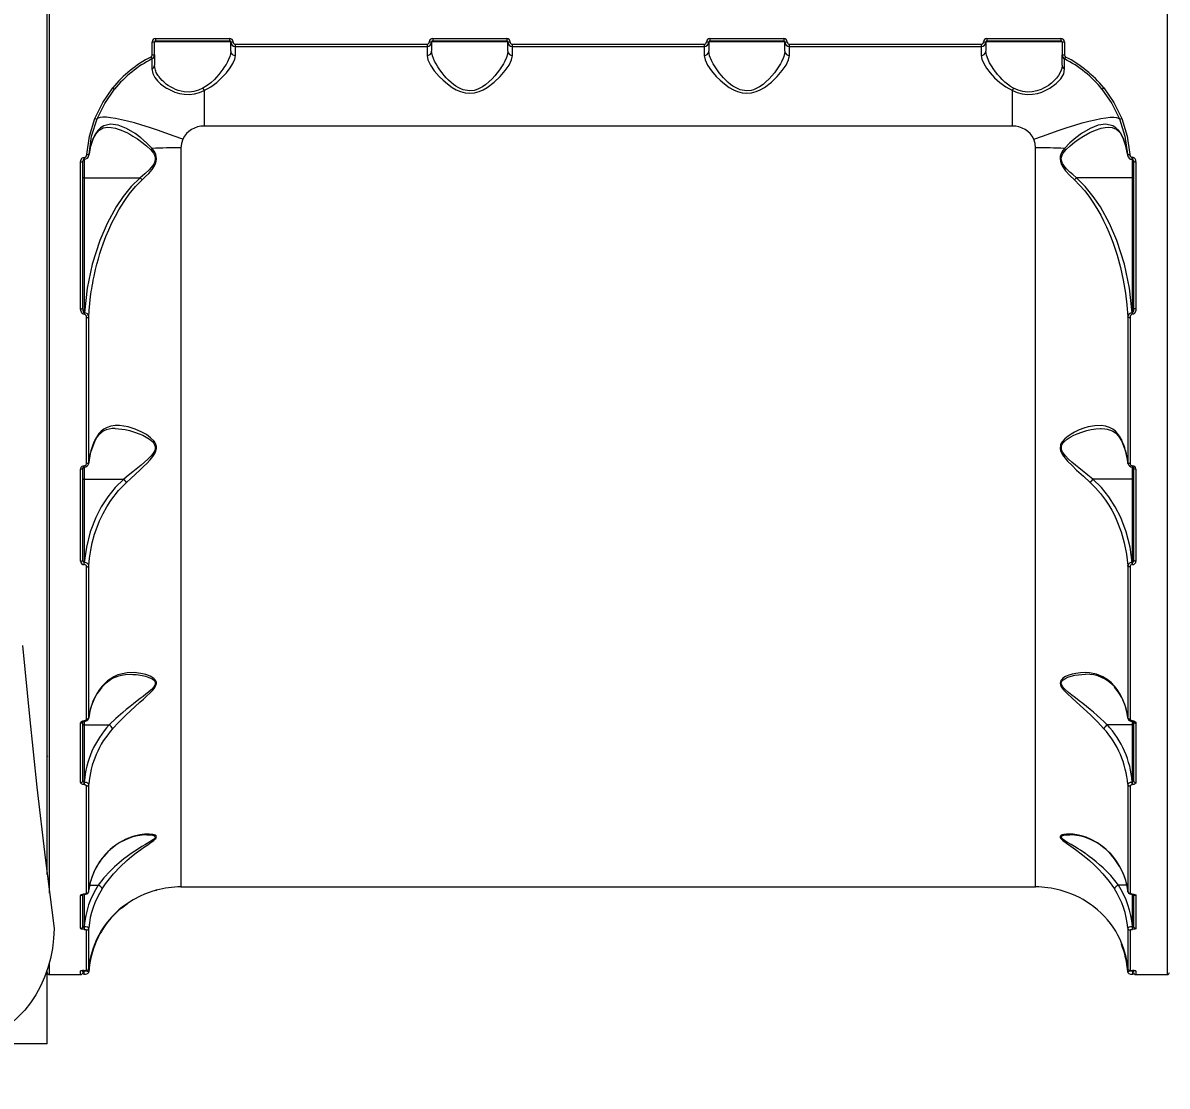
# Model space of a CAD drawing. Header units: millimetres. Extents: x -3852 to 3754, y -3689 to 3034.
# Drawn here: x 189 to 684.5, y 595.6 to 1056.1 of the extents above; entities that cross this region are included whole.
import ezdxf

# ---------------------------------------------------------------- set-up
doc = ezdxf.new("R2010")
doc.units = ezdxf.units.MM
doc.layers.add('DIKOM_ОБЪЕКТ', color=7, linetype='Continuous')
doc.layers.add('DIKOM_РАЗМЕР_ОБЪЕКТА', color=7, linetype='Continuous')
doc.styles.add('style1', font='arial.ttf', dxfattribs={"width": 0.8})
doc.dimstyles.new('1-50', dxfattribs={"dimtxt": 300, "dimasz": 200, "dimexe": 100, "dimexo": 0, "dimgap": 100, "dimtad": 1, "dimtxsty": 'style1', "dimcen": 200, "dimclrd": 7, "dimclre": 7, "dimclrt": 7, "dimadec": 1, "dimazin": 2, "dimtfac": 1, "dimtmove": 0, "dimatfit": 2, "dimfxl": 0, "dimlwd": 25, "dimlwe": 18, "dimarcsym": 0})

# ---------------------------------------------------------------- blocks, each defined once
blk = doc.blocks.new('*D0')
at = {"layer": 'Defpoints', "color": 0, "transparency": 16777216}
for p in [(-1645.57, 756.64), (2216.65, 747.38), (2216.65, -2337.9)]:
    blk.add_point(p, dxfattribs=at)
at = {"layer": 'DIKOM_РАЗМЕР_ОБЪЕКТА', "color": 7, "lineweight": 18, "transparency": 16777216}
for p, q in [((-1645.57, 756.64), (-1645.57, -2437.9)), ((2216.65, 747.38), (2216.65, -2437.9))]:
    blk.add_line(p, q, dxfattribs=at)
at = {"layer": 'DIKOM_РАЗМЕР_ОБЪЕКТА', "color": 7, "lineweight": 25, "transparency": 16777216}
blk.add_line((-1445.57, -2337.9), (2016.65, -2337.9), dxfattribs=at)
at = {"layer": 'DIKOM_РАЗМЕР_ОБЪЕКТА', "color": 7, "transparency": 16777216}
for points in [[(-1445.57, -2304.57), (-1445.57, -2371.24), (-1645.57, -2337.9)], [(2016.65, -2304.57), (2016.65, -2371.24), (2216.65, -2337.9)]]:
    blk.add_solid(points, dxfattribs=at)
at = {"layer": 'DIKOM_РАЗМЕР_ОБЪЕКТА', "color": 7, "transparency": 16777216, "insert": (156.89, -2084.63), "char_height": 300, "attachment_point": 5, "style": 'style1'}
blk.add_mtext('3900', dxfattribs=at)

msp = doc.modelspace()

# ---------------------------------------------------------------- linework, layer by layer
at = {"layer": 'DIKOM_ОБЪЕКТ', "color": 7, "linetype": 'Continuous', "lineweight": 15}
for p, q in [((199.538, 687.189), (199.538, 1440.578)), ((200.538, 679.196), (200.538, 1062.881)), ((684.538, 1062.881), (684.538, 643.883)), ((245.038, 1042.218), (245.038, 1047.845)), ((246.038, 1042.27), (246.038, 1047.883)), ((279.038, 1047.883), (246.038, 1047.883)), ((246.538, 1049.348), (278.538, 1049.348)), ((246.538, 1049.348), (246.538, 1048.383)), ((246.538, 1048.383), (278.538, 1048.383)), ((278.538, 1049.348), (278.538, 1048.383)), ((279.038, 1043.833), (279.038, 1047.883)), ((281.038, 1046.843), (364.038, 1046.843)), ((281.038, 1045.883), (281.038, 1046.843)), ((281.038, 1042.026), (281.038, 1045.883)), ((281.038, 1045.883), (364.038, 1045.883)), ((364.038, 1046.843), (364.038, 1045.883)), ((364.038, 1045.883), (364.038, 1042.026)), ((366.038, 1047.883), (366.038, 1043.833)), ((399.038, 1047.883), (366.038, 1047.883)), ((366.538, 1049.348), (398.538, 1049.348)), ((366.538, 1049.348), (366.538, 1048.383)), ((366.538, 1048.383), (398.538, 1048.383)), ((398.538, 1049.348), (398.538, 1048.383)), ((399.038, 1043.833), (399.038, 1047.883)), ((401.038, 1046.843), (484.038, 1046.843)), ((401.038, 1045.883), (401.038, 1046.843)), ((401.038, 1042.026), (401.038, 1045.883)), ((401.038, 1045.883), (484.038, 1045.883)), ((484.038, 1046.843), (484.038, 1045.883)), ((484.038, 1045.883), (484.038, 1042.026)), ((486.038, 1047.883), (486.038, 1043.833)), ((519.038, 1047.883), (486.038, 1047.883)), ((486.538, 1049.348), (518.538, 1049.348)), ((486.538, 1049.348), (486.538, 1048.383)), ((486.538, 1048.383), (518.538, 1048.383)), ((518.538, 1049.348), (518.538, 1048.383)), ((519.038, 1043.833), (519.038, 1047.883)), ((521.038, 1046.843), (604.038, 1046.843)), ((521.038, 1045.883), (521.038, 1046.843)), ((521.038, 1042.026), (521.038, 1045.883)), ((521.038, 1045.883), (604.038, 1045.883)), ((604.038, 1046.843), (604.038, 1045.883)), ((604.038, 1045.883), (604.038, 1042.026)), ((606.038, 1047.883), (606.038, 1043.833)), ((639.038, 1047.883), (606.038, 1047.883)), ((606.538, 1049.348), (638.538, 1049.348)), ((606.538, 1049.348), (606.538, 1048.383)), ((606.538, 1048.383), (638.538, 1048.383)), ((638.538, 1049.348), (638.538, 1048.383)), ((639.038, 1047.883), (639.038, 1042.27)), ((640.038, 1047.845), (640.038, 1042.218)), ((246.038, 1042.27), (246.038, 1037.781)), ((639.038, 1037.781), (639.038, 1042.27)), ((244.942, 1040.486), (244.94, 1040.356)), ((640.136, 1040.357), (640.134, 1040.486)), ((267.538, 1026.789), (267.538, 1011.381)), ((617.538, 1011.381), (617.538, 1026.789)), ((617.538, 1011.381), (267.538, 1011.381)), ((219.424, 1005.764), (219.524, 1006.14)), ((665.552, 1006.14), (665.652, 1005.764)), ((217.674, 998.835), (218.089, 1001.246)), ((218.277, 1002.214), (219.463, 1005.803)), ((257.488, 1002.035), (257.488, 681.883)), ((627.588, 681.883), (627.588, 1002.035)), ((665.613, 1005.803), (666.798, 1002.214)), ((666.987, 1001.246), (667.402, 998.835)), ((215.038, 932.582), (215.038, 996.07)), ((215.625, 997.864), (215.538, 997.864)), ((215.538, 997.021), (215.538, 997.864)), ((215.538, 997.021), (215.625, 997.021)), ((215.538, 997.021), (215.538, 989.071)), ((215.625, 997.864), (215.625, 997.021)), ((217.602, 998.821), (217.699, 999.252)), ((667.377, 999.252), (667.472, 998.83)), ((669.538, 997.864), (669.451, 997.864)), ((669.451, 997.021), (669.451, 997.864)), ((669.451, 997.021), (669.538, 997.021)), ((669.538, 997.864), (669.538, 997.021)), ((669.538, 989.071), (669.538, 997.021)), ((670.038, 996.07), (670.038, 932.582)), ((214.038, 932.269), (214.038, 995.908)), ((671.038, 995.908), (671.038, 932.269)), ((215.538, 989.071), (215.538, 930.541)), ((215.538, 989.071), (239.786, 989.071)), ((669.538, 989.071), (645.29, 989.071)), ((669.538, 930.541), (669.538, 989.071)), ((215.66, 930.541), (215.538, 930.541)), ((215.538, 930.541), (215.538, 929.903)), ((215.66, 929.903), (215.538, 929.903)), ((215.66, 929.903), (215.66, 930.541)), ((216.598, 865.25), (216.598, 928.429)), ((217.595, 865.688), (217.595, 928.727)), ((667.481, 928.727), (667.481, 865.688)), ((668.478, 928.429), (668.478, 865.25)), ((669.416, 930.541), (669.538, 930.541)), ((669.416, 929.903), (669.416, 930.541)), ((669.538, 929.903), (669.416, 929.903)), ((669.538, 929.903), (669.538, 930.541)), ((214.038, 822.998), (214.038, 862.861)), ((215.038, 823.571), (215.038, 863.34)), ((215.571, 864.278), (215.538, 864.278)), ((215.538, 863.753), (215.538, 864.278)), ((215.538, 863.753), (215.571, 863.753)), ((215.538, 863.753), (215.538, 858.531)), ((215.571, 863.753), (215.571, 864.278)), ((217.595, 865.688), (217.506, 865.302)), ((667.57, 865.303), (667.481, 865.688)), ((669.538, 864.278), (669.505, 864.278)), ((669.505, 864.278), (669.505, 863.753)), ((669.505, 863.753), (669.538, 863.753)), ((669.538, 864.278), (669.538, 863.753)), ((669.538, 858.531), (669.538, 863.753)), ((670.038, 863.34), (670.038, 823.571)), ((671.038, 862.861), (671.038, 822.998)), ((215.538, 858.531), (232.698, 858.531)), ((215.538, 858.531), (215.538, 822.376)), ((232.698, 858.531), (232.701, 858.529)), ((652.378, 858.531), (652.375, 858.529)), ((669.538, 858.531), (652.378, 858.531)), ((669.538, 822.376), (669.538, 858.531)), ((215.641, 822.376), (215.538, 822.376)), ((215.538, 821.476), (215.538, 822.376)), ((215.641, 821.476), (215.538, 821.476)), ((215.641, 821.476), (215.641, 822.376)), ((216.598, 754.533), (216.598, 820.511)), ((217.595, 755.216), (217.595, 821.048)), ((667.481, 821.048), (667.481, 755.216)), ((668.478, 820.511), (668.478, 754.533)), ((669.435, 822.376), (669.538, 822.376)), ((669.435, 821.476), (669.435, 822.376)), ((669.538, 821.476), (669.435, 821.476)), ((669.538, 821.476), (669.538, 822.376)), ((215.038, 727.923), (215.038, 753.446)), ((215.593, 753.854), (215.538, 753.854)), ((215.538, 753.593), (215.538, 753.854)), ((215.538, 753.593), (215.593, 753.593)), ((215.538, 753.593), (215.538, 752.113)), ((215.593, 753.854), (215.593, 753.593)), ((217.595, 755.216), (217.503, 754.91)), ((667.573, 754.91), (667.481, 755.216)), ((669.538, 753.854), (669.483, 753.854)), ((669.483, 753.593), (669.483, 753.854)), ((669.483, 753.593), (669.538, 753.593)), ((669.538, 753.854), (669.538, 753.593)), ((669.538, 752.113), (669.538, 753.593)), ((670.038, 753.446), (670.038, 727.923)), ((214.038, 727.121), (214.038, 752.842)), ((215.538, 752.113), (226.426, 752.113)), ((215.538, 752.113), (215.538, 727.312)), ((226.428, 752.112), (226.426, 752.113)), ((658.65, 752.113), (658.648, 752.112)), ((669.538, 752.113), (658.65, 752.113)), ((669.538, 727.312), (669.538, 752.113)), ((671.038, 752.842), (671.038, 727.121)), ((215.618, 727.312), (215.538, 727.312)), ((215.538, 726.181), (215.538, 727.312)), ((215.618, 726.181), (215.538, 726.181)), ((215.618, 727.312), (215.618, 726.181)), ((216.598, 679.184), (216.598, 725.572)), ((217.595, 680.033), (217.595, 726.318)), ((667.481, 726.318), (667.481, 680.033)), ((668.478, 725.572), (668.478, 679.184)), ((669.458, 727.312), (669.538, 727.312)), ((669.458, 726.181), (669.458, 727.312)), ((669.538, 726.181), (669.458, 726.181)), ((669.538, 726.181), (669.538, 727.312)), ((227.734, 698.653), (227.906, 698.915)), ((657.343, 698.652), (657.17, 698.915)), ((666.806, 683.795), (667.538, 679.655)), ((217.537, 679.655), (217.583, 680.002)), ((218, 682.653), (221.653, 682.653)), ((221.659, 682.652), (221.653, 682.653)), ((257.488, 681.883), (627.588, 681.883)), ((663.423, 682.653), (663.417, 682.652)), ((667.008, 682.653), (663.423, 682.653)), ((667.564, 679.814), (667.481, 680.033)), ((214.038, 663.945), (214.038, 678.146)), ((215.038, 664.897), (215.038, 678.642)), ((215.538, 678.773), (215.618, 678.773)), ((215.538, 678.773), (215.538, 678.69)), ((215.538, 678.69), (215.618, 678.69)), ((215.538, 678.69), (215.538, 664.772)), ((215.618, 678.773), (215.618, 678.69)), ((231.861, 672.888), (234.282, 674.683)), ((669.458, 678.773), (669.538, 678.773)), ((669.458, 678.69), (669.458, 678.773)), ((669.458, 678.69), (669.538, 678.69)), ((669.538, 678.773), (669.538, 678.69)), ((669.538, 664.772), (669.538, 678.69)), ((670.038, 678.643), (670.038, 664.897)), ((671.038, 678.146), (671.038, 663.945)), ((215.593, 664.772), (215.538, 664.772)), ((215.538, 663.488), (215.538, 664.772)), ((215.593, 664.772), (215.593, 663.488)), ((217.595, 646.678), (217.595, 664.07)), ((667.481, 664.07), (667.481, 646.678)), ((669.538, 664.772), (669.483, 664.772)), ((669.483, 663.488), (669.483, 664.772)), ((669.538, 664.772), (669.538, 663.488)), ((215.538, 663.488), (215.593, 663.488)), ((216.598, 645.756), (216.598, 663.186)), ((668.478, 663.186), (668.478, 645.756)), ((669.483, 663.488), (669.538, 663.488)), ((199.538, 613.883), (199.538, 645.667)), ((200.538, 643.883), (200.538, 648.951)), ((214.038, 643.883), (214.038, 645.48)), ((215.038, 645.044), (215.038, 645.775)), ((215.538, 645.646), (215.641, 645.646)), ((215.538, 645.646), (215.538, 645.641)), ((215.538, 645.641), (215.641, 645.641)), ((215.538, 645.641), (215.538, 645.386)), ((215.571, 645.386), (215.538, 645.386)), ((215.538, 644.051), (215.538, 645.386)), ((215.609, 645.656), (215.571, 645.386)), ((215.571, 644.051), (215.571, 645.386)), ((215.641, 645.643), (215.717, 645.647)), ((215.641, 645.646), (215.641, 645.641)), ((217.525, 645.073), (217.595, 645.011)), ((667.481, 645.011), (667.551, 645.072)), ((669.324, 645.647), (669.435, 645.643)), ((669.435, 645.646), (669.538, 645.646)), ((669.435, 645.646), (669.435, 645.641)), ((669.435, 645.641), (669.538, 645.641)), ((669.467, 645.656), (669.505, 645.386)), ((669.538, 645.386), (669.505, 645.386)), ((669.505, 645.386), (669.505, 644.051)), ((669.538, 645.646), (669.538, 645.641)), ((669.538, 645.386), (669.538, 645.641)), ((669.538, 645.386), (669.538, 644.051)), ((670.038, 645.774), (670.038, 645.044)), ((671.038, 645.48), (671.038, 643.883)), ((200.538, 643.883), (214.038, 643.883)), ((215.538, 644.051), (215.571, 644.051)), ((669.505, 644.051), (669.538, 644.051)), ((671.038, 643.883), (684.538, 643.883)), ((199.538, 613.883), (178.538, 613.883))]:
    msp.add_line(p, q, dxfattribs=at)
at = {"layer": 'DIKOM_ОБЪЕКТ', "color": 7, "linetype": 'Continuous', "lineweight": 15, "flags": 128}
for points in [[(279.038, 1043.833), (278.927, 1042.741), (278.607, 1041.539), (278.09, 1040.227), (277.613, 1039.245), (277.013, 1038.158), (276.399, 1037.159), (275.617, 1036), (274.806, 1034.898), (273.928, 1033.799), (272.872, 1032.588), (271.967, 1031.638), (270.407, 1030.185), (268.811, 1028.938), (266.997, 1027.835)], [(267.538, 1026.789), (270.464, 1028.403), (273.017, 1030.332), (275.23, 1032.389), (277.149, 1034.502), (278.739, 1036.58), (279.965, 1038.573), (280.755, 1040.404), (281.038, 1042.026)], [(364.038, 1042.026), (364.438, 1040.061), (365.528, 1037.833), (367.193, 1035.414), (369.323, 1032.931), (371.004, 1031.267), (372.891, 1029.651), (374.928, 1028.197), (376.709, 1027.178), (378.487, 1026.413), (380.511, 1025.866), (382.523, 1025.68), (384.538, 1025.861), (386.564, 1026.404), (388.348, 1027.169), (390.135, 1028.189), (393.176, 1030.468), (395.744, 1032.922), (397.892, 1035.426), (399.552, 1037.841), (400.644, 1040.078), (401.038, 1042.026)], [(399.038, 1043.833), (398.887, 1042.543), (398.453, 1041.105), (397.75, 1039.513), (397.126, 1038.354), (396.316, 1037.032), (395.438, 1035.749), (394.459, 1034.453), (393.389, 1033.166), (392.223, 1031.898), (390.834, 1030.56), (389.547, 1029.482), (388.013, 1028.411), (386.321, 1027.512), (385.396, 1027.154), (384.483, 1026.895), (382.514, 1026.67), (380.559, 1026.903), (379.646, 1027.165), (378.72, 1027.528), (377.605, 1028.09), (376.536, 1028.752), (375.509, 1029.497), (374.493, 1030.337), (373.405, 1031.344), (372.393, 1032.383), (371.51, 1033.37), (370.606, 1034.466), (369.638, 1035.749), (368.764, 1037.025), (367.953, 1038.348), (367.328, 1039.507), (366.385, 1041.8), (366.038, 1043.833)], [(484.038, 1042.026), (484.438, 1040.061), (485.528, 1037.833), (487.193, 1035.414), (489.323, 1032.931), (491.004, 1031.267), (492.891, 1029.651), (494.928, 1028.197), (496.709, 1027.178), (498.487, 1026.413), (500.511, 1025.866), (502.523, 1025.68), (504.538, 1025.861), (506.564, 1026.404), (508.348, 1027.169), (510.135, 1028.189), (513.176, 1030.468), (515.744, 1032.922), (517.892, 1035.426), (519.552, 1037.841), (520.644, 1040.078), (521.038, 1042.026)], [(519.038, 1043.833), (518.887, 1042.543), (518.453, 1041.105), (517.75, 1039.513), (517.126, 1038.354), (516.316, 1037.032), (515.438, 1035.749), (514.459, 1034.453), (513.389, 1033.166), (512.223, 1031.898), (510.834, 1030.56), (509.547, 1029.482), (508.013, 1028.411), (506.321, 1027.512), (505.396, 1027.154), (504.483, 1026.895), (502.514, 1026.67), (500.559, 1026.903), (499.646, 1027.165), (498.72, 1027.528), (497.605, 1028.09), (496.536, 1028.752), (495.509, 1029.497), (494.493, 1030.337), (493.405, 1031.344), (492.393, 1032.383), (491.51, 1033.37), (490.606, 1034.466), (489.638, 1035.749), (488.764, 1037.025), (487.953, 1038.348), (487.328, 1039.507), (486.385, 1041.8), (486.038, 1043.833)], [(604.038, 1042.026), (604.325, 1040.389), (605.123, 1038.551), (606.347, 1036.566), (607.944, 1034.482), (609.85, 1032.385), (612.077, 1030.317), (614.624, 1028.395), (617.538, 1026.789)], [(618.078, 1027.835), (616.77, 1028.597), (615.408, 1029.577), (614.302, 1030.505), (613.124, 1031.623), (612.213, 1032.578), (611.698, 1033.153), (611.429, 1033.466), (611.291, 1033.628), (611.221, 1033.71), (611.187, 1033.752), (611.169, 1033.773), (611.16, 1033.784), (611.156, 1033.789), (611.154, 1033.791), (611.153, 1033.793), (611.152, 1033.793), (611.152, 1033.794), (611.152, 1033.794), (611.152, 1033.794), (611.152, 1033.794), (611.152, 1033.794), (611.152, 1033.794), (610.701, 1034.347), (609.963, 1035.305), (609.473, 1035.981), (608.464, 1037.495), (607.657, 1038.878), (606.996, 1040.206), (606.293, 1042.12), (606.038, 1043.833)], [(244.938, 1040.208), (244.932, 1039.384), (244.924, 1038.045), (244.913, 1036.195)], [(244.913, 1036.195), (245.28, 1034.191), (246.184, 1032.438), (247.364, 1030.949), (248.593, 1029.763), (249.83, 1028.782), (250.77, 1028.142), (251.256, 1027.84), (251.355, 1027.781), (251.375, 1027.769), (251.38, 1027.767), (251.381, 1027.766), (251.381, 1027.766), (251.381, 1027.766), (251.381, 1027.766), (251.381, 1027.766), (251.381, 1027.766), (254.821, 1026.15), (256.803, 1025.567), (258.921, 1025.22), (261.127, 1025.166), (263.34, 1025.431), (265.498, 1025.995), (267.538, 1026.789)], [(266.997, 1027.835), (265.108, 1026.996), (263.091, 1026.405), (261.004, 1026.141), (258.924, 1026.233), (257.606, 1026.47), (256.33, 1026.829), (255.093, 1027.295), (254.048, 1027.782), (252.983, 1028.366), (251.916, 1029.049), (251.295, 1029.495), (250.663, 1029.99), (250.029, 1030.533), (249.402, 1031.125), (248.502, 1032.097), (248.029, 1032.683), (247.793, 1033.002), (247.677, 1033.168), (247.619, 1033.252), (247.59, 1033.295), (247.576, 1033.316), (247.569, 1033.327), (247.565, 1033.332), (247.563, 1033.335), (247.562, 1033.336), (247.562, 1033.337), (247.562, 1033.337), (247.562, 1033.337), (247.561, 1033.337), (247.561, 1033.337), (247.561, 1033.337), (247.561, 1033.337), (247.561, 1033.337), (247.477, 1033.466), (247.189, 1033.934), (246.823, 1034.622), (246.59, 1035.143), (246.429, 1035.571), (246.124, 1036.756), (246.038, 1037.781)], [(617.538, 1026.789), (619.601, 1025.987), (621.774, 1025.424), (624.007, 1025.163), (626.216, 1025.226), (628.346, 1025.584), (630.326, 1026.175), (633.777, 1027.815), (636.523, 1029.797), (638.519, 1031.913), (639.752, 1034.075), (640.163, 1036.195)], [(639.038, 1037.781), (638.879, 1036.386), (638.378, 1034.89), (637.517, 1033.342), (636.582, 1032.106), (635.687, 1031.138), (634.424, 1029.999), (633.169, 1029.055), (632.101, 1028.371), (631.035, 1027.786), (629.988, 1027.298), (628.149, 1026.646), (626.162, 1026.234), (624.083, 1026.141), (621.995, 1026.403), (619.978, 1026.992), (618.078, 1027.835)], [(640.163, 1036.195), (640.152, 1038.053), (640.143, 1039.4), (640.138, 1040.211)], [(220.217, 1014.755), (223.592, 1021.659), (227.979, 1027.986)], [(221.144, 1014.499), (224.454, 1021.253), (228.755, 1027.44)], [(656.321, 1027.44), (660.622, 1021.253), (663.932, 1014.499)], [(657.097, 1027.986), (661.484, 1021.659), (664.859, 1014.755)], [(216.704, 999.172), (217.844, 1007.09), (220.217, 1014.755)], [(217.699, 999.252), (218.818, 1007.001), (221.144, 1014.499)], [(219.37, 1005.574), (220.594, 1007.965), (222.046, 1009.616), (223.76, 1010.595), (225.815, 1010.924)], [(245.01, 1001.712), (242.62, 1004.2), (240.122, 1006.343), (237.594, 1008.207), (233.894, 1010.412), (230.332, 1011.822), (227.027, 1012.251), (224.042, 1011.525), (222.706, 1010.678), (221.498, 1009.496), (220.439, 1007.99), (219.524, 1006.14)], [(258.247, 1005.677), (254.554, 1007.084), (250.896, 1008.416), (247.312, 1009.662), (243.835, 1010.807), (240.5, 1011.842), (237.341, 1012.756), (234.388, 1013.54), (231.671, 1014.186), (229.216, 1014.688), (227.048, 1015.041), (225.187, 1015.241), (223.653, 1015.287), (222.461, 1015.177), (221.622, 1014.914), (221.144, 1014.499)], [(225.793, 1010.915), (227.321, 1010.823), (229.133, 1010.471), (230.3, 1010.132), (231.539, 1009.689), (232.849, 1009.137), (234.012, 1008.583), (235.293, 1007.909), (236.693, 1007.1), (238.657, 1005.847), (240.612, 1004.458), (242.535, 1002.924), (244.386, 1001.199)], [(626.829, 1005.677), (630.522, 1007.084), (634.18, 1008.416), (637.764, 1009.662), (641.241, 1010.807), (644.576, 1011.842), (647.735, 1012.756), (650.688, 1013.54), (653.405, 1014.186), (655.86, 1014.688), (658.028, 1015.041), (659.889, 1015.241), (661.423, 1015.287), (662.615, 1015.177), (663.454, 1014.914), (663.932, 1014.499)], [(665.552, 1006.14), (664.637, 1007.99), (663.577, 1009.497), (662.371, 1010.677), (661.034, 1011.525), (658.05, 1012.251), (654.744, 1011.822), (651.183, 1010.413), (647.483, 1008.208), (644.955, 1006.344), (642.456, 1004.2), (640.066, 1001.712)], [(640.69, 1001.199), (642.542, 1002.925), (644.467, 1004.461), (646.425, 1005.851), (648.39, 1007.104), (651.072, 1008.587), (653.547, 1009.693), (655.954, 1010.474), (657.768, 1010.825), (659.285, 1010.914)], [(659.261, 1010.924), (660.811, 1010.745), (662.466, 1010.035), (664.137, 1008.459), (664.937, 1007.224), (665.706, 1005.574)], [(663.932, 1014.499), (666.258, 1007.001), (667.377, 999.252)], [(664.859, 1014.755), (667.232, 1007.09), (668.372, 999.172)], [(219.524, 1006.14), (218.38, 1002.739), (217.699, 999.252)], [(667.377, 999.252), (666.696, 1002.739), (665.552, 1006.14)], [(244.386, 1001.199), (245.041, 1000.46), (245.558, 999.75), (246.025, 998.875), (246.292, 998.019), (246.356, 997.07), (246.18, 996.106), (245.836, 995.26), (245.308, 994.374), (243.676, 992.444), (241.893, 990.79), (239.786, 989.071)], [(240.634, 988.071), (242.177, 989.534), (243.538, 990.942), (244.971, 992.65), (246.007, 994.229), (246.47, 995.209), (246.763, 996.154), (246.891, 997.177), (246.814, 998.189), (246.559, 999.124), (246.127, 1000.075), (245.01, 1001.712)], [(258.247, 1005.677), (257.679, 1003.899), (257.488, 1002.035)], [(627.588, 1002.035), (627.398, 1003.896), (626.829, 1005.677)], [(640.066, 1001.712), (639.445, 1000.883), (638.949, 1000.075), (638.517, 999.124), (638.262, 998.189), (638.184, 997.177), (638.313, 996.154), (638.606, 995.209), (639.069, 994.229), (640.54, 992.096), (642.424, 990.009), (644.442, 988.071)], [(645.29, 989.071), (643.653, 990.391), (642.354, 991.527), (640.985, 992.876), (639.766, 994.377), (639.238, 995.263), (638.895, 996.109), (638.719, 997.073), (638.784, 998.022), (639.051, 998.877), (639.519, 999.751), (640.69, 1001.199)], [(214.038, 995.908), (214.129, 996.577), (214.407, 997.192), (214.629, 997.463), (214.888, 997.67), (215.204, 997.815), (215.538, 997.864)], [(215.021, 996.04), (215.088, 996.46), (215.241, 996.8), (215.335, 996.917), (215.423, 996.988), (215.46, 997.006), (215.491, 997.016), (215.538, 997.021)], [(668.372, 999.172), (668.461, 998.721), (668.671, 998.312), (669.007, 997.994), (669.224, 997.896), (669.451, 997.864)], [(669.538, 997.021), (669.56, 997.02), (669.586, 997.014), (669.618, 997.002), (669.656, 996.981), (669.748, 996.907), (669.847, 996.787), (670.017, 996.441), (670.108, 996.01)], [(215.038, 989.233), (215.076, 989.172), (215.184, 989.119), (215.347, 989.084), (215.538, 989.071)], [(239.794, 989.069), (235.962, 985.255), (232.491, 980.973), (229.4, 976.376), (225.513, 969.262), (222.31, 961.82), (219.034, 951.609), (216.821, 941.167), (215.66, 930.541)], [(217.595, 928.727), (217.763, 931.581), (218.024, 934.613), (218.363, 937.58), (218.502, 938.625), (218.66, 939.73), (218.838, 940.893), (219.039, 942.114), (219.264, 943.392), (219.516, 944.728), (219.861, 946.426), (220.521, 949.353), (221.105, 951.673), (221.712, 953.888), (222.426, 956.277), (223.123, 958.433), (223.79, 960.359), (225.012, 963.597), (226.237, 966.534), (227.583, 969.469), (229.074, 972.422), (230.568, 975.112), (232.832, 978.744), (235.11, 981.939), (237.865, 985.261), (240.634, 988.071)], [(240.634, 988.071), (240.239, 988.578), (239.794, 989.069)], [(645.282, 989.069), (644.837, 988.578), (644.442, 988.071)], [(644.442, 988.071), (646.667, 985.854), (648.886, 983.307), (650.901, 980.679), (652.726, 978.012), (654.536, 975.062), (655.782, 972.834), (657.027, 970.423), (658.263, 967.824), (659.277, 965.516), (660.299, 963), (661.316, 960.274), (662.908, 955.437), (664.36, 950.149), (665.564, 944.706), (666.506, 939.114), (667.116, 933.948), (667.481, 928.727)], [(669.416, 930.541), (668.255, 941.167), (666.042, 951.609), (662.766, 961.82), (659.563, 969.262), (655.676, 976.376), (652.584, 980.973), (649.114, 985.255), (645.282, 989.069)], [(669.538, 989.071), (669.729, 989.083), (669.891, 989.118), (670, 989.17), (670.038, 989.231)], [(214.038, 932.269), (214.233, 932.275), (214.421, 932.293), (214.594, 932.322), (214.745, 932.361), (214.869, 932.408), (214.962, 932.462), (215.019, 932.521), (215.038, 932.582)], [(215.538, 929.903), (215.342, 929.923), (215.149, 929.983), (214.818, 930.192), (214.359, 930.804), (214.115, 931.52), (214.038, 932.269)], [(215.538, 930.541), (215.498, 930.548), (215.458, 930.568), (215.38, 930.647), (215.233, 930.964), (215.114, 931.496), (215.038, 932.582)], [(670.038, 932.582), (669.962, 931.499), (669.844, 930.967), (669.697, 930.648), (669.618, 930.568), (669.578, 930.548), (669.538, 930.541)], [(671.038, 932.269), (670.961, 931.519), (670.717, 930.803), (670.258, 930.192), (669.926, 929.983), (669.734, 929.923), (669.538, 929.903)], [(671.038, 932.269), (670.843, 932.275), (670.655, 932.293), (670.482, 932.322), (670.331, 932.361), (670.206, 932.408), (670.114, 932.462), (670.057, 932.521), (670.038, 932.582)], [(216.598, 928.429), (216.552, 928.895), (216.402, 929.343), (216.271, 929.558), (216.114, 929.726), (215.896, 929.858), (215.66, 929.903)], [(216.598, 928.429), (216.784, 928.434), (216.964, 928.451), (217.13, 928.478), (217.279, 928.515), (217.403, 928.56), (217.499, 928.611), (217.564, 928.668), (217.595, 928.727)], [(668.478, 928.429), (668.292, 928.434), (668.112, 928.451), (667.946, 928.478), (667.797, 928.515), (667.673, 928.56), (667.577, 928.611), (667.512, 928.668), (667.481, 928.727)], [(669.416, 929.903), (669.294, 929.891), (669.173, 929.854), (668.963, 929.727), (668.806, 929.56), (668.675, 929.345), (668.525, 928.897), (668.478, 928.429)], [(233.881, 857.027), (235.837, 858.822), (237.828, 860.656), (239.779, 862.477), (241.287, 863.922), (242.664, 865.297), (244.125, 866.87), (245.285, 868.299), (245.863, 869.147), (246.313, 869.948), (246.867, 871.711), (246.871, 872.582), (246.678, 873.434), (246.344, 874.178), (245.853, 874.921), (244.358, 876.448), (242.5, 877.792), (240.543, 878.903), (237.61, 880.191), (234.658, 881.105), (232.719, 881.493), (230.824, 881.685), (229.007, 881.666), (227.168, 881.393), (225.511, 880.862), (224.033, 880.076), (222.953, 879.247), (221.992, 878.255), (220.354, 875.685)], [(229.011, 880.381), (230.429, 880.337), (231.835, 880.2), (233.386, 879.956), (235.263, 879.54), (237.438, 878.901), (239.458, 878.153), (240.953, 877.489), (242.415, 876.723), (243.822, 875.826), (245.107, 874.742), (245.681, 874.065), (246.078, 873.393), (246.328, 872.577), (246.337, 871.741), (246.125, 870.927), (245.468, 869.706), (244.555, 868.552), (243.213, 867.175), (241.768, 865.864), (240.279, 864.598), (238.77, 863.363), (236.58, 861.609), (234.609, 860.045), (232.698, 858.531)], [(664.722, 875.685), (663.962, 877.055), (663.079, 878.261), (662.12, 879.249), (661.043, 880.076), (659.56, 880.864), (657.897, 881.395), (656.051, 881.667), (653.26, 881.609), (650.386, 881.098), (648.433, 880.532), (646.439, 879.785), (644.493, 878.882), (642.991, 878.049), (641.657, 877.174), (640.234, 876.021), (639.184, 874.869), (638.702, 874.122), (638.378, 873.375), (638.218, 871.643), (638.417, 870.787), (638.793, 869.888), (639.243, 869.098), (639.819, 868.262), (641.442, 866.323), (643.354, 864.349), (645.33, 862.446), (648.261, 859.721), (651.195, 857.027)], [(652.378, 858.531), (651.715, 859.056), (650.991, 859.63), (650.205, 860.253), (649.357, 860.925), (647.841, 862.13), (646.328, 863.345), (644.821, 864.578), (643.333, 865.842), (641.885, 867.153), (640.533, 868.537), (639.892, 869.313), (639.395, 870.035), (638.963, 870.894), (638.744, 871.704), (638.742, 872.54), (638.832, 872.951), (638.982, 873.356), (639.37, 874.031), (639.937, 874.709), (641.216, 875.799), (642.623, 876.701), (644.089, 877.473), (645.591, 878.142), (647.623, 878.896), (649.744, 879.522), (651.667, 879.952), (653.702, 880.255), (655.633, 880.379), (656.034, 880.367)], [(655.996, 880.383), (657.513, 880.303), (658.638, 880.123), (659.43, 879.919), (660.062, 879.703), (660.997, 879.277), (662.199, 878.488), (663.54, 877.138), (664.772, 875.115)], [(217.583, 865.335), (218.415, 870.176), (220.326, 875.217)], [(664.722, 875.685), (664.708, 875.426), (664.771, 875.174), (664.782, 875.159)], [(664.75, 875.217), (666.661, 870.176), (667.493, 865.335)], [(215.038, 863.34), (215.019, 863.247), (214.968, 863.165)], [(217.595, 865.688), (217.564, 865.601), (217.499, 865.518), (217.403, 865.442), (217.279, 865.377), (217.13, 865.323), (216.964, 865.283), (216.784, 865.258), (216.598, 865.25)], [(668.478, 865.25), (668.292, 865.258), (668.112, 865.283), (667.946, 865.323), (667.797, 865.377), (667.673, 865.442), (667.577, 865.518), (667.512, 865.601), (667.481, 865.688)], [(670.107, 863.165), (670.057, 863.247), (670.038, 863.34)], [(215.038, 858.693), (215.076, 858.631), (215.184, 858.578), (215.347, 858.543), (215.538, 858.531)], [(232.701, 858.529), (229.017, 854.842), (225.776, 850.799), (222.972, 846.455), (220.628, 841.908), (218.207, 835.645), (216.533, 829.085), (215.641, 822.376)], [(669.435, 822.376), (668.549, 829.056), (666.873, 835.631), (664.43, 841.948), (662.068, 846.517), (659.273, 850.836), (656.053, 854.849), (652.375, 858.529)], [(669.538, 858.531), (669.635, 858.534), (669.729, 858.543), (669.816, 858.558), (669.891, 858.578), (669.954, 858.602), (670, 858.63), (670.028, 858.66), (670.038, 858.692)], [(217.595, 821.048), (217.88, 824.234), (218.394, 827.701), (219.08, 830.975), (220.078, 834.603), (221.16, 837.751), (222.252, 840.435), (223.733, 843.545), (225.372, 846.489), (227.182, 849.295), (230.467, 853.517), (233.881, 857.027)], [(651.195, 857.027), (653.472, 854.773), (655.709, 852.209), (657.872, 849.326), (659.231, 847.262), (660.558, 845.011), (661.7, 842.842), (662.814, 840.458), (664.632, 835.737), (666.008, 830.922), (666.957, 826.026), (667.481, 821.048)], [(214.038, 822.998), (214.233, 823.009), (214.421, 823.042), (214.594, 823.095), (214.745, 823.166), (214.869, 823.253), (214.962, 823.352), (215.019, 823.46), (215.038, 823.571)], [(215.538, 822.376), (215.467, 822.388), (215.397, 822.424), (215.265, 822.57), (215.128, 822.887), (215.038, 823.571)], [(670.038, 823.571), (669.948, 822.887), (669.811, 822.569), (669.678, 822.424), (669.608, 822.388), (669.538, 822.376)], [(671.038, 822.998), (670.843, 823.009), (670.655, 823.042), (670.482, 823.095), (670.331, 823.166), (670.206, 823.253), (670.114, 823.352), (670.057, 823.46), (670.038, 823.571)], [(217.595, 821.048), (217.463, 821.494), (217.083, 821.911), (216.797, 822.089), (216.452, 822.234), (216.061, 822.332), (215.641, 822.376)], [(216.598, 820.511), (216.784, 820.521), (216.964, 820.551), (217.13, 820.6), (217.279, 820.666), (217.403, 820.746), (217.499, 820.839), (217.564, 820.941), (217.595, 821.048)], [(668.478, 820.511), (668.292, 820.521), (668.112, 820.551), (667.946, 820.6), (667.797, 820.666), (667.673, 820.746), (667.577, 820.839), (667.512, 820.941), (667.481, 821.048)], [(188.898, 786.412), (191.84, 755.714), (195.091, 725.056), (198.649, 694.445), (202.514, 663.883)], [(223.231, 768.339), (225.116, 770.316), (227.037, 771.698), (228.638, 772.529), (229.834, 773), (230.638, 773.256), (231.772, 773.543), (233.491, 773.829), (235.825, 773.965)], [(227.906, 750.394), (230.614, 753.288), (233.631, 756.3), (235.613, 758.176), (237.648, 760.041), (239.661, 761.841), (241.206, 763.213), (242.617, 764.482), (244.121, 765.896), (245.309, 767.135), (245.898, 767.851), (246.35, 768.511), (246.88, 769.915), (246.852, 770.57), (246.619, 771.19), (246.228, 771.728), (245.723, 772.197), (244.149, 773.14), (242.208, 773.864), (240.173, 774.348), (237.158, 774.678), (234.138, 774.573), (232.134, 774.24), (230.197, 773.685), (228.357, 772.901), (225.635, 771.136), (223.363, 768.847)], [(235.842, 773.965), (235.899, 773.965), (235.928, 773.965), (235.942, 773.965), (235.949, 773.965), (235.953, 773.965), (235.954, 773.965), (235.955, 773.965), (235.956, 773.965), (235.956, 773.965), (235.956, 773.965), (235.956, 773.965), (235.956, 773.965), (235.956, 773.965), (236.679, 773.951), (238.114, 773.864), (239.084, 773.759), (240.638, 773.508), (242.168, 773.146), (243.641, 772.655), (244.984, 771.996), (245.593, 771.554), (246.021, 771.095), (246.311, 770.504), (246.348, 769.876), (246.147, 769.232), (245.959, 768.888), (245.714, 768.527), (245.169, 767.88), (244.542, 767.252), (243.462, 766.296), (242.3, 765.349), (241.086, 764.398), (239.866, 763.459), (238.573, 762.466), (237, 761.247), (235.431, 760.009), (233.77, 758.663), (232.342, 757.474), (229.333, 754.843), (226.428, 752.112), (226.428, 752.112)], [(661.713, 768.847), (660.253, 770.424), (658.598, 771.775), (656.741, 772.889), (653.934, 773.987), (650.98, 774.568), (648.992, 774.692), (646.962, 774.62), (644.975, 774.361), (643.425, 774.02), (642.03, 773.59), (640.554, 772.957), (639.429, 772.256), (638.89, 771.773), (638.504, 771.27), (638.188, 770.009), (638.33, 769.336), (638.668, 768.61), (639.106, 767.946), (639.688, 767.226), (641.332, 765.531), (643.304, 763.719), (645.356, 761.893), (648.389, 759.167), (651.396, 756.347), (654.35, 753.405), (657.17, 750.394)], [(658.648, 752.112), (657.25, 753.452), (655.729, 754.856), (654.274, 756.15), (652.677, 757.522), (651.243, 758.715), (649.567, 760.071), (647.997, 761.308), (646.422, 762.528), (644.849, 763.736), (643.302, 764.934), (641.806, 766.135), (640.424, 767.357), (639.768, 768.034), (639.275, 768.647), (638.876, 769.353), (638.716, 769.999), (638.799, 770.614), (638.934, 770.909), (639.131, 771.194), (639.583, 771.638), (640.208, 772.066), (641.554, 772.702), (643.017, 773.176), (644.545, 773.528), (646.096, 773.772), (647.653, 773.916), (649.209, 773.965), (649.241, 773.964)], [(223.213, 768.38), (223.316, 768.542), (223.363, 768.847)], [(661.865, 768.381), (661.764, 768.531), (661.713, 768.847)], [(214.038, 752.842), (214.152, 753.228), (214.476, 753.557), (214.962, 753.777), (215.538, 753.854)], [(215.011, 753.446), (215.005, 753.446), (215.054, 753.488), (215.12, 753.52), (215.222, 753.554), (215.361, 753.581), (215.538, 753.593)], [(216.598, 754.533), (216.521, 754.273), (216.304, 754.053), (215.978, 753.907), (215.593, 753.854)], [(217.595, 755.216), (217.564, 755.08), (217.499, 754.951), (217.403, 754.833), (217.279, 754.73), (217.13, 754.647), (216.964, 754.585), (216.784, 754.546), (216.598, 754.533)], [(668.478, 754.533), (668.292, 754.546), (668.112, 754.585), (667.946, 754.647), (667.797, 754.73), (667.673, 754.833), (667.577, 754.951), (667.512, 755.08), (667.481, 755.216)], [(669.483, 753.854), (669.097, 753.907), (668.772, 754.053), (668.555, 754.273), (668.478, 754.533)], [(669.538, 753.854), (670.114, 753.777), (670.6, 753.557), (670.924, 753.228), (671.038, 752.842)], [(669.538, 753.593), (669.715, 753.581), (669.854, 753.554), (669.956, 753.52), (670.022, 753.488), (670.071, 753.446), (670.065, 753.446)], [(215.038, 752.275), (215.076, 752.213), (215.184, 752.16), (215.347, 752.125), (215.538, 752.113)], [(669.538, 752.113), (669.635, 752.116), (669.729, 752.125), (669.816, 752.14), (669.891, 752.161), (669.954, 752.185), (670, 752.213), (670.028, 752.244), (670.038, 752.276)], [(215.538, 726.181), (215.238, 726.2), (214.95, 726.256), (214.69, 726.345), (214.464, 726.465), (214.147, 726.769), (214.038, 727.121)], [(215.618, 727.312), (216.385, 727.211), (217.026, 726.984), (217.446, 726.67), (217.595, 726.318)], [(215.618, 726.181), (215.814, 726.169), (216.002, 726.133), (216.173, 726.076), (216.321, 725.998), (216.527, 725.8), (216.598, 725.572)], [(667.481, 726.318), (667.631, 726.671), (668.051, 726.984), (668.692, 727.212), (669.458, 727.312)], [(668.478, 725.572), (668.549, 725.801), (668.756, 725.998), (668.904, 726.076), (669.075, 726.133), (669.262, 726.169), (669.458, 726.181)], [(671.038, 727.121), (670.928, 726.768), (670.612, 726.464), (670.385, 726.345), (670.125, 726.256), (669.838, 726.2), (669.538, 726.181)], [(242.743, 704.506), (244.591, 704.397), (245.211, 704.287), (245.745, 704.128), (246.167, 703.89), (246.353, 703.606), (246.299, 703.258), (246.178, 703.06), (245.995, 702.847), (245.556, 702.46), (244.94, 702.01), (243.59, 701.15), (242.127, 700.268), (240.605, 699.349), (239.049, 698.385), (237.474, 697.369), (235.905, 696.305), (234.218, 695.094), (232.806, 694.023), (230.722, 692.328), (228.745, 690.578), (226.849, 688.744), (224.128, 685.785), (221.659, 682.652)], [(223.363, 681.002), (224.826, 683.149), (226.485, 685.345), (228.346, 687.572), (231.182, 690.588), (234.119, 693.334), (236.111, 695.02), (238.153, 696.627), (240.16, 698.108), (241.708, 699.199), (243.099, 700.159), (244.581, 701.194), (245.701, 702.039), (246.233, 702.507), (246.608, 702.917), (246.882, 703.692), (246.72, 703.993), (246.366, 704.25), (245.922, 704.431), (245.34, 704.578), (243.686, 704.751), (241.717, 704.704), (239.68, 704.451), (236.666, 703.739), (233.657, 702.602), (230.71, 701.004), (227.906, 698.915)], [(657.17, 698.915), (654.362, 701.007), (651.414, 702.604), (649.428, 703.404), (647.397, 704.024), (645.399, 704.451), (643.845, 704.661), (642.428, 704.753), (640.927, 704.727), (639.746, 704.58), (639.157, 704.432), (638.708, 704.249), (638.193, 703.689), (638.23, 703.327), (638.473, 702.911), (638.849, 702.501), (639.382, 702.034), (640.951, 700.871), (642.887, 699.532), (644.928, 698.099), (647.951, 695.832), (650.955, 693.336), (652.953, 691.505), (654.889, 689.576), (656.731, 687.571), (659.446, 684.242), (661.713, 681.002)], [(663.417, 682.652), (661.829, 684.724), (660.095, 686.76), (658.224, 688.746), (656.829, 690.111), (655.312, 691.498), (653.86, 692.742), (652.263, 694.028), (650.85, 695.1), (650.04, 695.69), (649.609, 695.997), (649.387, 696.153), (649.275, 696.232), (649.218, 696.272), (649.19, 696.291), (649.175, 696.301), (649.168, 696.306), (649.165, 696.309), (649.163, 696.31), (649.162, 696.311), (649.161, 696.311), (649.161, 696.311), (649.161, 696.311), (649.161, 696.311), (649.161, 696.311), (649.161, 696.311), (648.402, 696.832), (647.001, 697.762), (646.03, 698.384), (644.468, 699.352), (642.938, 700.275), (641.468, 701.16), (640.134, 702.012), (639.518, 702.461), (639.081, 702.848), (638.776, 703.259), (638.723, 703.608), (638.911, 703.891), (639.092, 704.016), (639.332, 704.128), (639.836, 704.28), (640.501, 704.399), (641.573, 704.49), (642.381, 704.498)], [(216.598, 679.184), (216.527, 679.029), (216.32, 678.896), (216.172, 678.844), (216.001, 678.805), (215.814, 678.781), (215.618, 678.773)], [(246.819, 680.435), (246.869, 680.448), (246.685, 680.399), (246.319, 680.3), (245.876, 680.175), (245.303, 680.005), (243.683, 679.474), (241.764, 678.746), (239.776, 677.87), (236.829, 676.32), (233.881, 674.426)], [(669.458, 678.773), (669.262, 678.781), (669.074, 678.805), (668.903, 678.844), (668.755, 678.896), (668.549, 679.029), (668.478, 679.184)], [(214.038, 678.146), (214.148, 678.381), (214.464, 678.583), (214.691, 678.663), (214.951, 678.723), (215.238, 678.76), (215.538, 678.773)], [(669.538, 678.773), (669.838, 678.76), (670.126, 678.722), (670.386, 678.663), (670.612, 678.583), (670.929, 678.38), (671.038, 678.146)], [(669.538, 678.69), (669.707, 678.684), (669.867, 678.669), (670.004, 678.649), (670.102, 678.632), (670.151, 678.633), (670.15, 678.638)], [(215.538, 664.772), (215.353, 664.781), (215.264, 664.792), (215.184, 664.808), (215.097, 664.837), (215.056, 664.863), (215.038, 664.897)], [(215.593, 664.772), (216.359, 664.698), (217.008, 664.539), (217.443, 664.318), (217.595, 664.07)], [(667.481, 664.07), (667.633, 664.318), (668.068, 664.539), (668.717, 664.698), (669.483, 664.772)], [(670.038, 664.897), (670.02, 664.863), (669.979, 664.837), (669.892, 664.808), (669.812, 664.792), (669.723, 664.781), (669.538, 664.772)], [(202.514, 663.883), (202.349, 659.525), (201.856, 655.201), (201.038, 650.942), (199.903, 646.782), (198.457, 642.752), (196.713, 638.883), (194.683, 635.204), (192.383, 631.744), (189.831, 628.528), (187.046, 625.581), (184.049, 622.925), (180.863, 620.582), (177.513, 618.568), (174.023, 616.898), (170.42, 615.587), (166.732, 614.643), (162.987, 614.073), (159.213, 613.883)], [(215.538, 663.488), (214.962, 663.523), (214.476, 663.622), (214.152, 663.77), (214.038, 663.945)], [(215.593, 663.488), (215.978, 663.465), (216.304, 663.399), (216.521, 663.301), (216.598, 663.186)], [(668.478, 663.186), (668.555, 663.301), (668.772, 663.399), (669.097, 663.465), (669.483, 663.488)], [(671.038, 663.945), (670.924, 663.77), (670.6, 663.622), (670.114, 663.523), (669.538, 663.488)], [(220.354, 657.128), (220.368, 657.252), (220.304, 657.411), (220.247, 657.482)], [(664.84, 657.495), (664.772, 657.411), (664.708, 657.252), (664.722, 657.128)], [(215.571, 644.072), (216.188, 644.1), (216.783, 644.23), (217.065, 644.365), (217.307, 644.558), (217.48, 644.802), (217.563, 645.072)], [(667.514, 645.072), (667.522, 644.964), (667.546, 644.86), (667.636, 644.666), (667.785, 644.498), (667.999, 644.358), (668.638, 644.162), (669.056, 644.104), (669.505, 644.072)], [(670.038, 645.009), (670.01, 645.132), (669.925, 645.247), (669.851, 645.303), (669.769, 645.343), (669.656, 645.376), (669.538, 645.386)], [(669.538, 644.072), (669.697, 644.132), (669.795, 644.236), (669.818, 644.303)]]:
    msp.add_lwpolyline(points, dxfattribs=at)
at = {"layer": 'DIKOM_ОБЪЕКТ', "color": 7, "linetype": 'Continuous', "lineweight": 15}
for centre, radius, start, end in [((246.54, 1047.847), 1.502, 90.07785, 180.07758), ((245.322, 1055.323), 7.484, 267.82431, 275.48948), ((246.538, 1047.883), 0.5, 90, 180), ((278.536, 1047.847), 1.502, 359.92254, 89.92203), ((278.538, 1047.883), 0.5, 0, 90), ((281.038, 1047.883), 2, 180, 270), ((279.754, 1055.323), 7.484, 264.51052, 272.17569), ((281.038, 1047.843), 1.001, 178.42943, 269.99076), ((364.038, 1047.883), 2, 270, 0), ((364.037, 1047.842), 1.001, 270.05048, 0.1436), ((366.54, 1047.847), 1.502, 90.07785, 180.07758), ((365.322, 1055.323), 7.484, 267.82431, 275.48948), ((366.538, 1047.883), 0.5, 90, 180), ((398.536, 1047.847), 1.502, 359.92254, 89.92203), ((398.538, 1047.883), 0.5, 0, 90), ((401.038, 1047.883), 2, 180, 270), ((399.754, 1055.323), 7.484, 264.51052, 272.17569), ((401.038, 1047.843), 1.001, 178.42943, 269.99076), ((484.038, 1047.883), 2, 270, 0), ((484.037, 1047.842), 1.001, 270.05048, 0.1436), ((486.54, 1047.847), 1.502, 90.07785, 180.07758), ((485.322, 1055.323), 7.484, 267.82431, 275.48948), ((486.538, 1047.883), 0.5, 90, 180), ((518.536, 1047.847), 1.502, 359.92254, 89.92203), ((518.538, 1047.883), 0.5, 0, 90), ((521.038, 1047.883), 2, 180, 270), ((519.754, 1055.323), 7.484, 264.51052, 272.17569), ((521.038, 1047.843), 1.001, 178.42943, 269.99076), ((604.038, 1047.883), 2, 270, 0), ((604.037, 1047.842), 1.001, 270.05048, 0.1436), ((606.54, 1047.847), 1.502, 90.07785, 180.07758), ((605.322, 1055.323), 7.484, 267.82431, 275.48948), ((606.538, 1047.883), 0.5, 90, 180), ((638.536, 1047.847), 1.502, 359.92254, 89.92203), ((638.538, 1047.883), 0.5, 0, 90), ((639.754, 1055.323), 7.484, 264.51052, 272.17569), ((267.616, 995.81), 51.053, 116.93578, 140.93213), ((244.034, 1042.218), 1.004, 297.0205, 0.02439), ((254.379, 1046.039), 10.956, 205.48786, 210.52288), ((244.038, 1042.27), 2, 296.86713, 0), ((245.322, 1047.771), 5.56, 267.07454, 277.40149), ((280.933, 1043.948), 1.926, 190.13233, 273.10979), ((364.142, 1043.948), 1.926, 266.89021, 349.86767), ((400.933, 1043.948), 1.926, 190.13233, 273.10979), ((484.142, 1043.948), 1.926, 266.89021, 349.86767), ((520.933, 1043.948), 1.926, 190.13233, 273.10979), ((604.142, 1043.948), 1.926, 266.89021, 349.86767), ((641.038, 1042.27), 2, 180, 243.13287), ((639.754, 1047.771), 5.56, 262.59851, 272.92546), ((641.042, 1042.219), 1.004, 182.08339, 243.02575), ((630.697, 1046.039), 10.956, 329.47712, 334.51214), ((617.459, 995.81), 51.053, 39.06792, 63.06418), ((267.538, 995.883), 50, 116.86713, 140.86554), ((244.287, 1037.844), 1.764, 290.77204, 352.94361), ((640.789, 1037.844), 1.764, 187.05639, 249.22796), ((617.538, 995.883), 50, 39.13446, 63.13287), ((230.715, 1030.937), 4.024, 227.16167, 240.8444), ((273.946, 1030.76), 7.54, 202.82613, 211.78919), ((611.129, 1030.76), 7.54, 328.21081, 337.17387), ((654.361, 1030.937), 4.024, 299.1556, 312.83833), ((221.436, 1017.128), 2.668, 242.80668, 263.72154), ((267.28, 1001.286), 10.098, 88.53819, 153.45362), ((617.796, 1001.286), 10.098, 26.54638, 91.46181), ((663.64, 1017.128), 2.668, 276.27846, 297.19332), ((240.826, 1006.159), 6.106, 305.67241, 313.26169), ((257.354, 765.154), 236.881, 89.96762, 92.98702), ((627.722, 765.154), 236.881, 87.01298, 90.03238), ((644.25, 1006.159), 6.106, 226.7383, 234.32759), ((214.315, 997.782), 1.894, 261.58884, 292.43724), ((215.4, 999.12), 1.305, 279.9232, 2.29412), ((215.483, 999.161), 2.178, 273.74853, 351.85149), ((217.092, 1001.315), 2.178, 259.72765, 286.184), ((667.984, 1001.315), 2.178, 253.816, 280.27235), ((669.537, 999.109), 2.116, 186.99337, 267.66189), ((669.31, 996.178), 1.749, 351.11566, 82.51849), ((670.761, 997.782), 1.894, 247.56276, 278.41116), ((239.787, 989.06), 0.0109, 51.1068, 96.28832), ((645.289, 989.06), 0.0109, 83.68425, 128.91855), ((215.664, 928.594), 1.947, 7.27146, 90.11357), ((669.413, 928.593), 1.948, 89.92063, 172.70433), ((228.276, 871.681), 8.738, 84.82464, 155.88478), ((246.472, 863.089), 28.997, 154.25356, 174.78139), ((219.536, 875.509), 0.837, 335.01728, 12.15742), ((638.355, 863.021), 29.251, 5.30585, 25.65599), ((215.506, 862.799), 1.479, 88.78011, 173.32952), ((214.145, 864.166), 1.309, 265.32576, 309.01276), ((215.544, 863.185), 0.576, 90.55784, 182.10526), ((215.565, 865.792), 2.039, 270.16413, 346.62088), ((215.587, 865.295), 1.017, 269.07464, 353.45244), ((669.51, 865.791), 2.038, 193.31354, 269.85464), ((669.489, 865.295), 1.017, 186.53583, 270.92311), ((669.57, 862.8), 1.478, 6.67167, 91.22449), ((669.532, 863.185), 0.576, 357.90228, 89.43762), ((670.861, 863.965), 1.117, 227.55971, 279.11958), ((227.321, 853.064), 7.669, 31.20348, 45.44787), ((657.755, 853.064), 7.669, 134.55214, 148.79652), ((215.545, 822.981), 1.507, 179.34745, 269.74686), ((669.531, 822.981), 1.507, 270.25522, 0.6513), ((215.648, 820.528), 0.95, 358.97724, 90.39373), ((669.279, 820.422), 1.96, 85.44732, 156.52881), ((669.428, 820.528), 0.95, 89.60063, 181.02711), ((649.676, 757.752), 16.219, 41.38171, 91.53773), ((242.43, 752.287), 25.054, 139.83857, 173.48055), ((243.525, 752.229), 26.128, 140.50462, 172.93911), ((641.992, 752.404), 25.677, 6.94449, 39.82146), ((642.646, 752.287), 25.054, 6.51945, 40.16143), ((214.109, 753.862), 1.023, 266.0068, 332.6768), ((215.732, 755.531), 1.943, 265.90882, 338.98317), ((669.344, 755.531), 1.943, 201.01683, 274.09118), ((670.923, 753.789), 0.954, 205.11189, 276.94702), ((257.194, 723.939), 41.719, 137.52088, 175.2662), ((257.83, 723.329), 40.348, 137.87108, 175.70651), ((223.193, 747.757), 5.425, 29.68878, 53.39715), ((661.883, 747.757), 5.425, 126.60284, 150.31122), ((627.242, 723.327), 40.352, 4.29802, 42.12716), ((627.882, 723.939), 41.719, 4.73373, 42.47917), ((199.956, 738.825), 0.431, 194.49568, 247.63119), ((214.14, 728.05), 0.934, 263.7555, 344.11527), ((215.589, 727.854), 0.556, 172.84694, 264.69124), ((216.688, 726.519), 0.952, 264.58366, 342.38352), ((668.388, 726.519), 0.952, 197.61648, 275.41633), ((669.487, 727.854), 0.556, 275.29543, 7.17123), ((670.936, 728.05), 0.934, 195.88473, 276.2445), ((243.404, 680.764), 23.756, 91.62673, 131.24746), ((641.672, 680.764), 23.757, 48.75244, 88.37187), ((245.766, 676.786), 28.437, 128.90674, 172.15827), ((245.361, 676.863), 28.026, 128.6767, 171.12758), ((639.389, 676.835), 28.349, 7.73625, 51.15755), ((638.191, 675.869), 29.761, 17.14387, 50.22938), ((253.61, 661.843), 38.136, 146.92742, 175.46807), ((215.907, 680.466), 1.799, 260.75164, 335.82903), ((216.639, 680.157), 0.974, 267.57551, 348.93224), ((253.765, 661.185), 36.291, 146.90199, 175.31741), ((220.36, 679.51), 3.4, 27.964, 67.53027), ((257.488, 641.883), 40, 90, 105.46711), ((627.588, 641.883), 40, 74.60174, 90), ((628.002, 641.374), 40.385, 54.94967, 75.36319), ((664.716, 679.51), 3.4, 112.46974, 152.036), ((631.292, 661.181), 36.309, 4.65858, 33.08603), ((631.466, 661.843), 38.136, 4.53193, 33.07258), ((668.437, 680.157), 0.974, 191.06777, 272.42449), ((669.174, 680.49), 1.822, 205.34965, 278.98103), ((214.057, 679.158), 1.012, 268.89366, 328.17445), ((222.358, 622.765), 56.358, 96.95009, 97.59297), ((255.853, 642.752), 38.549, 124.74918, 172.95654), ((629.625, 643.004), 38.113, 6.65702, 55.53082), ((671.018, 679.158), 1.012, 211.7255, 271.10827), ((255.974, 643.214), 38.241, 129.44192, 158.66363), ((214.064, 664.925), 0.98, 268.44937, 353.15586), ((216.621, 664.17), 0.985, 268.66305, 351.54413), ((668.455, 664.17), 0.985, 188.45588, 271.33695), ((671.011, 664.925), 0.98, 186.84414, 271.55063), ((258.742, 642.016), 41.256, 158.51149, 175.83114), ((626.363, 642.022), 41.227, 4.16304, 21.49478), ((200.538, 644.883), 1, 180, 270), ((215.232, 640.867), 4.788, 86.33609, 104.44103), ((214.038, 644.883), 1, 270, 0), ((215.49, 644.915), 0.474, 84.2084, 162.75259), ((215.571, 644.402), 0.332, 199.04771, 264.26155), ((215.791, 640.091), 5.3, 70.90701, 92.38468), ((215.846, 648.514), 2.875, 265.90877, 285.14913), ((216.6, 646.754), 0.998, 269.86934, 355.25663), ((668.476, 646.754), 0.998, 184.74337, 270.13066), ((669.286, 640.083), 5.308, 87.63773, 109.08526), ((669.229, 648.506), 2.868, 254.8264, 274.11633), ((669.845, 640.874), 4.781, 75.54616, 93.67654), ((671.038, 644.883), 1, 180, 270), ((684.538, 644.883), 1, 270, 0)]:
    msp.add_arc(centre, radius, start, end, dxfattribs=at)

# ---------------------------------------------------------------- dimensions: what is measured, and where the dimension line sits
at = {"layer": 'DIKOM_РАЗМЕР_ОБЪЕКТА'}
dim = msp.add_linear_dim(base=(2216.649, -2337.904), p1=(-1645.573, 756.639), p2=(2216.649, 747.383), text='3900', dimstyle='1-50', dxfattribs=at)
dim.commit()
dim.dimension.update_dxf_attribs({"geometry": '*D0', "text_midpoint": (156.888, -2337.904), "dimtype": 160})

doc.saveas('drawing.dxf')
